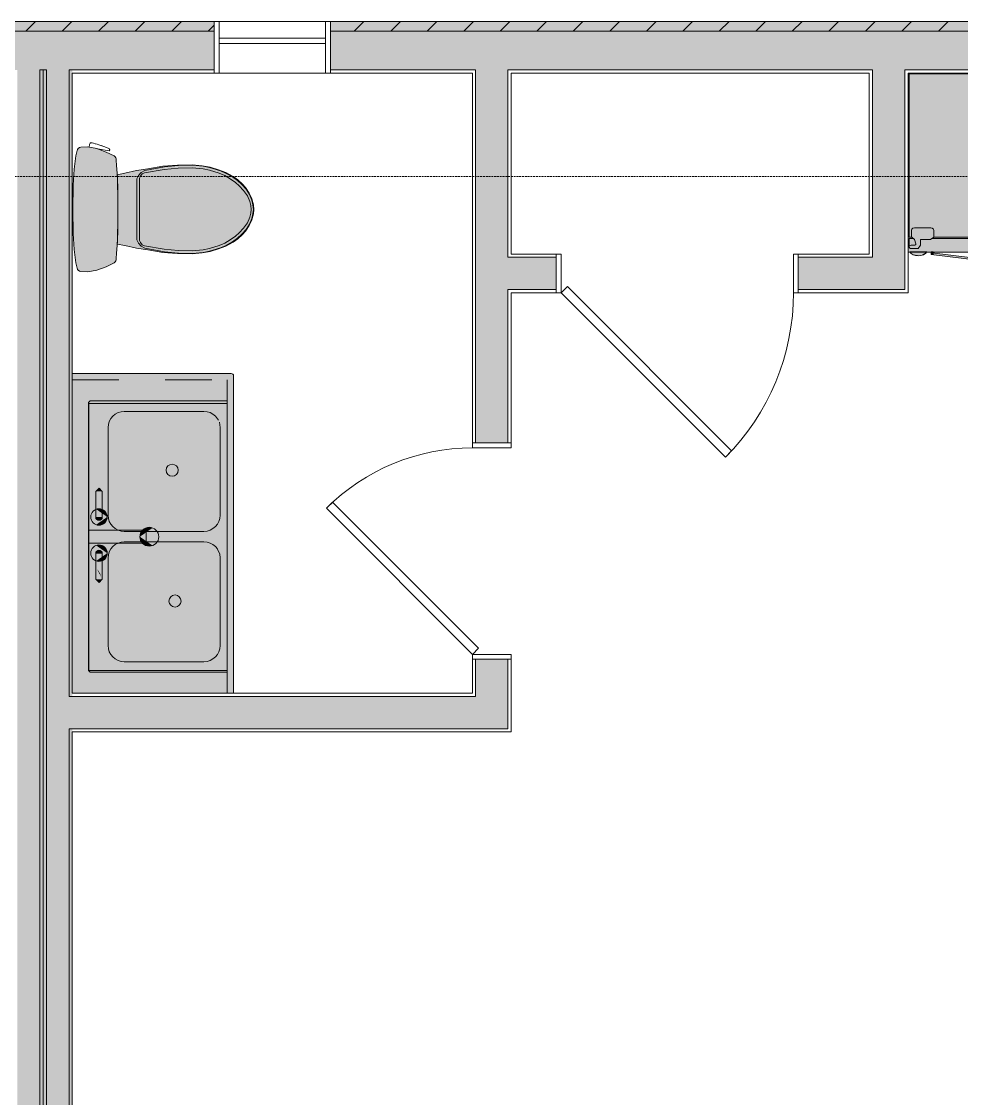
# Model space of a CAD drawing. Header units: inches. Extents: x 99 to 12024, y -5408 to 2559.
# Drawn here: x 9059.3 to 9204.9, y -4565.7 to -4399 of the extents above; entities that cross this region are included whole.
import ezdxf

# ---------------------------------------------------------------- set-up
doc = ezdxf.new("R2010")
doc.units = ezdxf.units.IN
doc.header["$LTSCALE"] = 96
doc.header["$MEASUREMENT"] = 0
doc.linetypes.add('Dash', pattern=[0.225, 0.15, -0.075])
doc.linetypes.add('Dot', pattern=[0.15, 0.075, -0.075])
for name, color, linetype, lineweight, true_color in [('Cabinets_  Base', 7, 'Dot', 5, 0xd4b6b5), ('Cabinets_ Countertops', 7, 'Continuous', 5, 0x804040), ('CAD_  Default', 7, 'Continuous', 18, 0x000000), ('Hatch', 7, 'Continuous', 0, 0x919191)]:
    doc.layers.add(name, color=color, linetype=linetype, lineweight=lineweight, true_color=true_color)
for name, color, linetype, lineweight in [('Doors', 5, 'Continuous', 5), ('Fixtures_ Interior', 231, 'Continuous', 0), ('Walls_  Normal', 6, 'Continuous', 13), ('Windows', 5, 'Continuous', 5)]:
    doc.layers.add(name, color=color, linetype=linetype, lineweight=lineweight)

# ---------------------------------------------------------------- blocks, each defined once
blk = doc.blocks.new('Double Sink Wide')
at = {"layer": 'Fixtures_ Interior', "color": 17, "lineweight": 0, "true_color": 0x804040, "transparency": 33554687}
for points in [[(-21, 21.2), (-20.75, 21.45), (20.75, 21.45), (21, 21.2), (21, 0.06), (20.94, 0), (-20.94, 0), (-21, 0.06)], [(1.04, 21.49), (1.04, 12.55), (-1.02, 12.55), (-1.02, 21.49)]]:
    blk.add_lwpolyline(points, close=True, dxfattribs=at)
for points in [[(-7, 19.34), (-7.5, 19.84), (-7, 20.36), (-3.02, 20.36, -0.983051), (-3.02, 19.34)], [(2.62, 19.34, -0.983051), (2.62, 20.36), (6.61, 20.36), (7.1, 19.84), (6.61, 19.34)]]:
    blk.add_lwpolyline(points, format="xyb", close=True, dxfattribs=at)
for points in [[(-17.7, 1.16), (-16.88, 1.08), (-3.31, 1.08), (-2.82, 1.13), (-2.35, 1.27), (-1.92, 1.5), (-1.54, 1.81), (-1.23, 2.19), (-1, 2.62), (-0.86, 3.09), (-0.81, 3.58), (-0.81, 15.95), (-0.86, 16.43), (-1, 16.9), (-1.23, 17.34), (-1.54, 17.71), (-1.92, 18.02), (-2.35, 18.26), (-2.82, 18.4), (-3.31, 18.45), (-16.88, 18.45), (-17.36, 18.4), (-17.83, 18.26), (-18.27, 18.02), (-18.64, 17.71), (-18.95, 17.34), (-19.19, 16.9), (-19.33, 16.43), (-19.38, 15.95), (-19.38, 3.58), (-19.33, 3.09), (-19.19, 2.62), (-18.95, 2.19), (-18.64, 1.81), (-18.03, 1.31)], [(1.93, 1.49), (2.72, 1.14), (3.31, 1.08), (16.88, 1.08), (17.36, 1.13), (17.83, 1.27), (18.27, 1.5), (18.64, 1.81), (18.95, 2.19), (19.19, 2.62), (19.33, 3.09), (19.38, 3.58), (19.38, 15.95), (19.33, 16.43), (19.19, 16.9), (18.95, 17.34), (18.64, 17.71), (18.27, 18.02), (17.83, 18.26), (17.36, 18.4), (16.88, 18.45), (3.31, 18.45), (2.82, 18.4), (2.35, 18.26), (1.92, 18.02), (1.54, 17.71), (1.23, 17.34), (1, 16.9), (0.86, 16.43), (0.81, 15.95), (0.81, 3.58), (0.86, 3.09), (1, 2.62), (1.23, 2.19), (1.54, 1.81), (1.92, 1.5)]]:
    blk.add_lwpolyline(points, dxfattribs=at)
for centre, radius in [((-3.04, 19.85), 1.28), ((2.57, 19.85), 1.28), ((0.02, 12.05), 1.46), ((-10.27, 8.51), 0.938), ((9.98, 8.07), 0.938)]:
    blk.add_circle(centre, radius, dxfattribs=at)
at = {"layer": 'Fixtures_ Interior', "color": 7, "lineweight": 0, "true_color": 0xffffff, "transparency": 33554687}
for points in [[(-20.75, 21.45), (-20.94, 0), (-20.75, 21.45), (-21, 21.2)], [(-21, 21.2), (-20.94, 0), (-21, 21.2), (-21, 0.06)], [(20.94, 0), (-20.94, 0), (20.94, 0), (20.75, 21.45)], [(20.75, 21.45), (-20.94, 0), (20.75, 21.45), (-20.75, 21.45)], [(-7.5, 19.84), (-7, 20.36), (-7.5, 19.84), (-7, 19.34)], [(-7, 19.34), (-7, 20.36), (-7, 19.34), (-3.02, 19.34)], [(-3.02, 19.34), (-7, 20.36), (-3.02, 19.34), (-3.02, 20.36)], [(-3.04, 18.57), (-4.25, 20.29), (-4.32, 19.85), (-4.3, 20.07)], [(-3.04, 18.57), (-4.02, 20.67), (-4.25, 20.29), (-4.15, 20.49)], [(-3.04, 18.57), (-3.68, 20.96), (-4.02, 20.67), (-3.87, 20.83)], [(-3.04, 18.57), (-3.27, 21.11), (-3.68, 20.96), (-3.48, 21.05)], [(-3.04, 18.57), (-2.82, 21.11), (-3.27, 21.11), (-3.04, 21.13)], [(-3.04, 18.57), (-2.4, 20.96), (-2.82, 21.11), (-2.61, 21.05)], [(-3.04, 18.57), (-2.06, 20.67), (-2.4, 20.96), (-2.22, 20.83)], [(-3.04, 18.57), (-1.84, 20.29), (-2.06, 20.67), (-1.93, 20.49)], [(-3.04, 18.57), (-1.76, 19.85), (-1.84, 20.29), (-1.78, 20.07)], [(-2.96, 20.36), (-2.51, 19.85), (-2.96, 20.36), (-3.02, 20.36)], [(-2.51, 19.85), (-2.71, 19.44), (-2.51, 19.85), (-3.02, 20.36)], [(-2.71, 19.44), (-2.96, 19.34), (-2.71, 19.44), (-3.02, 20.36)], [(-3.02, 19.34), (-3.02, 20.36), (-3.02, 19.34), (-2.96, 19.34)], [(-2.89, 20.35), (-2.83, 20.33), (-2.89, 20.35), (-2.96, 20.36)], [(-2.96, 20.36), (-2.83, 20.33), (-2.96, 20.36), (-2.71, 20.26)], [(-2.71, 20.26), (-2.58, 20.11), (-2.71, 20.26), (-2.96, 20.36)], [(-2.96, 20.36), (-2.58, 20.11), (-2.96, 20.36), (-2.51, 19.85)], [(-2.83, 20.33), (-2.77, 20.3), (-2.83, 20.33), (-2.71, 20.26)], [(-2.66, 20.21), (-2.58, 20.11), (-2.66, 20.21), (-2.71, 20.26)], [(-2.62, 20.16), (-2.58, 20.11), (-2.62, 20.16), (-2.66, 20.21)], [(-2.55, 20.05), (-2.53, 19.98), (-2.55, 20.05), (-2.58, 20.11)], [(-2.58, 20.11), (-2.53, 19.98), (-2.58, 20.11), (-2.51, 19.85)], [(-1.02, 21.49), (1.04, 21.49), (-1.02, 21.49), (1.04, 12.55)], [(1.04, 12.55), (-1.02, 12.55), (1.04, 12.55), (-1.02, 21.49)], [(2.57, 18.57), (1.37, 20.29), (1.3, 19.85), (1.32, 20.07)], [(2.57, 18.57), (1.6, 20.67), (1.37, 20.29), (1.47, 20.49)], [(2.57, 18.57), (1.93, 20.96), (1.6, 20.67), (1.75, 20.83)], [(2.57, 18.57), (2.35, 21.11), (1.93, 20.96), (2.14, 21.05)], [(2.12, 19.92), (2.62, 20.36), (2.12, 19.92), (2.11, 19.85)], [(2.11, 19.85), (2.62, 20.36), (2.11, 19.85), (2.12, 19.78)], [(2.12, 19.78), (2.62, 20.36), (2.12, 19.78), (2.13, 19.72)], [(2.12, 19.92), (2.13, 19.98), (2.12, 19.92), (2.62, 20.36)], [(2.15, 19.66), (2.13, 19.72), (2.15, 19.66), (2.62, 20.36)], [(2.13, 19.98), (2.15, 20.05), (2.13, 19.98), (2.62, 20.36)], [(2.18, 19.6), (2.15, 19.66), (2.18, 19.6), (2.62, 20.36)], [(2.15, 20.05), (2.18, 20.11), (2.15, 20.05), (2.62, 20.36)], [(2.22, 19.54), (2.18, 19.6), (2.22, 19.54), (2.62, 20.36)], [(2.22, 20.16), (2.62, 20.36), (2.22, 20.16), (2.18, 20.11)], [(2.22, 19.54), (2.62, 20.36), (2.22, 19.54), (2.26, 19.49)], [(2.26, 20.21), (2.62, 20.36), (2.26, 20.21), (2.22, 20.16)], [(2.26, 19.49), (2.62, 20.36), (2.26, 19.49), (2.31, 19.44)], [(2.31, 20.26), (2.62, 20.36), (2.31, 20.26), (2.26, 20.21)], [(2.31, 19.44), (2.62, 20.36), (2.31, 19.44), (2.37, 19.41)], [(2.37, 20.3), (2.62, 20.36), (2.37, 20.3), (2.31, 20.26)], [(2.57, 18.57), (2.8, 21.11), (2.35, 21.11), (2.57, 21.13)], [(2.37, 19.41), (2.62, 20.36), (2.37, 19.41), (2.43, 19.38)], [(2.43, 20.33), (2.62, 20.36), (2.43, 20.33), (2.37, 20.3)], [(2.43, 19.38), (2.62, 20.36), (2.43, 19.38), (2.56, 19.34)], [(2.49, 20.35), (2.62, 20.36), (2.49, 20.35), (2.43, 20.33)], [(2.56, 20.36), (2.62, 20.36), (2.56, 20.36), (2.49, 20.35)], [(2.56, 19.34), (2.62, 20.36), (2.56, 19.34), (2.62, 19.34)], [(2.57, 18.57), (3.21, 20.96), (2.8, 21.11), (3.01, 21.05)], [(2.57, 18.57), (3.55, 20.67), (3.21, 20.96), (3.39, 20.83)], [(2.57, 18.57), (3.77, 20.29), (3.55, 20.67), (3.68, 20.49)], [(2.57, 18.57), (3.85, 19.85), (3.77, 20.29), (3.83, 20.07)], [(2.62, 19.34), (2.62, 20.36), (2.62, 19.34), (6.61, 20.36)], [(6.61, 19.34), (2.62, 19.34), (6.61, 19.34), (6.61, 20.36)], [(6.28, 19.5), (5.81, 19.64), (6.28, 19.5), (5, 20.18)], [(5.38, 19.87), (5, 20.18), (5.38, 19.87), (5.81, 19.64)], [(6.61, 20.36), (7.1, 19.84), (6.61, 20.36), (6.61, 19.34)], [(20.75, 21.45), (21, 21.2), (20.75, 21.45), (20.94, 0)], [(21, 21.2), (21, 0.06), (21, 21.2), (20.94, 0)], [(-3.04, 18.57), (-4.32, 19.85), (-4.25, 19.41), (-4.3, 19.63)], [(-3.04, 18.57), (-4.25, 19.41), (-4.02, 19.03), (-4.15, 19.21)], [(-3.04, 18.57), (-4.02, 19.03), (-3.68, 18.74), (-3.87, 18.87)], [(-3.04, 18.57), (-3.68, 18.74), (-3.27, 18.59), (-3.48, 18.65)], [(-3.04, 18.57), (-1.84, 19.41), (-1.76, 19.85), (-1.78, 19.63)], [(-3.04, 18.57), (-2.06, 19.03), (-1.84, 19.41), (-1.93, 19.21)], [(-3.04, 18.57), (-2.4, 18.74), (-2.06, 19.03), (-2.22, 18.87)], [(-3.04, 18.57), (-2.82, 18.59), (-2.4, 18.74), (-2.61, 18.65)], [(-2.83, 19.38), (-2.96, 19.34), (-2.83, 19.38), (-2.71, 19.44)], [(-2.83, 19.38), (-2.89, 19.36), (-2.83, 19.38), (-2.96, 19.34)], [(-2.71, 19.44), (-2.77, 19.41), (-2.71, 19.44), (-2.83, 19.38)], [(-2.58, 19.6), (-2.71, 19.44), (-2.58, 19.6), (-2.51, 19.85)], [(-2.58, 19.6), (-2.66, 19.49), (-2.58, 19.6), (-2.71, 19.44)], [(-2.62, 19.54), (-2.66, 19.49), (-2.62, 19.54), (-2.58, 19.6)], [(-2.51, 19.85), (-2.53, 19.72), (-2.51, 19.85), (-2.58, 19.6)], [(-2.55, 19.66), (-2.58, 19.6), (-2.55, 19.66), (-2.53, 19.72)], [(-2.52, 19.92), (-2.51, 19.85), (-2.52, 19.92), (-2.53, 19.98)], [(-2.52, 19.78), (-2.53, 19.72), (-2.52, 19.78), (-2.51, 19.85)], [(2.57, 18.57), (1.3, 19.85), (1.37, 19.41), (1.32, 19.63)], [(2.57, 18.57), (1.37, 19.41), (1.6, 19.03), (1.47, 19.21)], [(2.57, 18.57), (1.6, 19.03), (1.93, 18.75), (1.75, 18.87)], [(2.57, 18.57), (1.93, 18.75), (2.35, 18.59), (2.14, 18.65)], [(2.56, 19.34), (2.49, 19.36), (2.56, 19.34), (2.43, 19.38)], [(2.57, 18.57), (3.77, 19.41), (3.85, 19.85), (3.83, 19.63)], [(2.57, 18.57), (3.55, 19.03), (3.77, 19.41), (3.68, 19.21)], [(2.57, 18.57), (3.21, 18.75), (3.55, 19.03), (3.39, 18.87)], [(2.57, 18.57), (2.8, 18.59), (3.21, 18.75), (3.01, 18.65)], [(0.02, 13.51), (-1.35, 12.55), (-1.43, 12.05), (-1.41, 12.3)], [(0.02, 13.51), (-1.43, 12.05), (-1.35, 11.55), (-1.41, 11.8)], [(0.02, 13.51), (-1.09, 12.99), (-1.35, 12.55), (-1.24, 12.78)], [(0.02, 13.51), (-1.35, 11.55), (-1.09, 11.11), (-1.24, 11.32)], [(0.02, 13.51), (-0.71, 13.31), (-1.09, 12.99), (-0.91, 13.17)], [(0.02, 13.51), (-1.09, 11.11), (-0.71, 10.79), (-0.91, 10.93)], [(0.02, 13.51), (-0.23, 13.48), (-0.71, 13.31), (-0.48, 13.42)], [(0.02, 13.51), (-0.71, 10.79), (-0.23, 10.61), (-0.48, 10.68)], [(0.02, 13.51), (-0.23, 10.61), (0.28, 10.61), (0.02, 10.59)], [(0.02, 13.51), (0.28, 10.61), (0.75, 10.79), (0.52, 10.68)], [(0.02, 13.51), (0.75, 10.79), (1.14, 11.11), (0.96, 10.93)], [(0.02, 13.51), (1.14, 11.11), (1.39, 11.55), (1.29, 11.32)], [(0.02, 13.51), (1.39, 11.55), (1.48, 12.05), (1.46, 11.8)], [(0.02, 13.51), (1.48, 12.05), (1.39, 12.55), (1.46, 12.3)], [(0.02, 13.51), (1.39, 12.55), (1.14, 12.99), (1.29, 12.78)], [(0.02, 13.51), (1.14, 12.99), (0.75, 13.31), (0.96, 13.17)], [(0.02, 13.51), (0.75, 13.31), (0.28, 13.48), (0.52, 13.42)]]:
    blk.add_solid(points, dxfattribs=at)
blk = doc.blocks.new('ADA Toilet')
at = {"layer": 'Fixtures_ Interior', "true_color": 0xffffff, "transparency": 33554687}
h = blk.add_hatch(color=7, dxfattribs=at)
h.dxf.hatch_style = 1
h.paths.add_polyline_path([(-2.364, 6.81), (-2.347, 6.857), (-2.315, 6.906), (-2.278, 6.936), (-2.274, 6.939), (-2.264, 6.943), (-2.234, 6.954), (-2.017, 7.008), (-1.498, 7.074), (-0.873, 7.106), (0.082, 7.124), (1.036, 7.106), (1.661, 7.074), (2.18, 7.008), (2.397, 6.954), (2.427, 6.943), (2.437, 6.939), (2.441, 6.936), (2.478, 6.906), (2.51, 6.857), (2.527, 6.81), (2.54, 6.532), (2.475, 6.177), (2.335, 5.806), (2.182, 5.498), (2.151, 5.463), (2.106, 5.432), (2.062, 5.416), (2.058, 5.415), (2.047, 5.414), (2.016, 5.411), (1.804, 5.4), (1.35, 5.367), (0.854, 5.347), (0.082, 5.351), (-0.691, 5.347), (-1.187, 5.367), (-1.641, 5.4), (-1.853, 5.411), (-1.884, 5.414), (-1.895, 5.415), (-1.899, 5.416), (-1.943, 5.432), (-1.988, 5.463), (-2.019, 5.498), (-2.172, 5.806), (-2.312, 6.177), (-2.377, 6.532)])
h = blk.add_hatch(color=7, dxfattribs=at)
h.dxf.hatch_style = 1
edge = h.paths.add_edge_path()
edge.add_line((-1.281, 5.374), (-1.344, 5.076))
edge.add_line((-1.344, 5.076), (-1.444, 4.622))
edge.add_line((-1.444, 4.622), (-1.516, 4.167))
edge.add_line((-1.516, 4.167), (-1.611, 3.588))
edge.add_line((-1.611, 3.588), (-1.66, 3.009))
edge.add_line((-1.66, 3.009), (-1.673, 2.43))
edge.add_line((-1.673, 2.43), (-1.634, 2.036))
edge.add_line((-1.634, 2.036), (-1.575, 1.726))
edge.add_line((-1.575, 1.726), (-1.476, 1.386))
edge.add_line((-1.476, 1.386), (-1.364, 1.099))
edge.add_line((-1.364, 1.099), (-1.208, 0.821))
edge.add_line((-1.208, 0.821), (-1.074, 0.635))
edge.add_line((-1.074, 0.635), (-0.905, 0.447))
edge.add_line((-0.905, 0.447), (-0.774, 0.335))
edge.add_line((-0.774, 0.335), (-0.559, 0.185))
edge.add_line((-0.559, 0.185), (-0.332, 0.077))
edge.add_line((-0.332, 0.077), (-0.096, 0.02))
edge.add_line((-0.096, 0.02), (0.082, 0))
edge.add_line((0.082, 0), (0.26, 0.02))
edge.add_line((0.26, 0.02), (0.495, 0.077))
edge.add_line((0.495, 0.077), (0.722, 0.185))
edge.add_line((0.722, 0.185), (0.937, 0.335))
edge.add_line((0.937, 0.335), (1.068, 0.447))
edge.add_line((1.068, 0.447), (1.237, 0.635))
edge.add_line((1.237, 0.635), (1.371, 0.821))
edge.add_line((1.371, 0.821), (1.527, 1.099))
edge.add_line((1.527, 1.099), (1.639, 1.386))
edge.add_line((1.639, 1.386), (1.738, 1.726))
edge.add_line((1.738, 1.726), (1.797, 2.036))
edge.add_line((1.797, 2.036), (1.836, 2.43))
edge.add_line((1.836, 2.43), (1.823, 3.009))
edge.add_line((1.823, 3.009), (1.774, 3.588))
edge.add_line((1.774, 3.588), (1.679, 4.167))
edge.add_line((1.679, 4.167), (1.608, 4.622))
edge.add_line((1.608, 4.622), (1.507, 5.076))
edge.add_line((1.507, 5.076), (1.444, 5.374))
edge.add_arc((0.082, 45.43), 40.08, 268.0517, 271.9483, ccw=False)
at = {"layer": 'Fixtures_ Interior', "color": 17, "true_color": 0x804040, "transparency": 33554687}
blk.add_line((-2.217, 5.695), (-2.304, 6.157), dxfattribs=at)
for points in [[(-2.364, 6.81), (-2.347, 6.857), (-2.315, 6.906), (-2.278, 6.936), (-2.274, 6.939), (-2.264, 6.943), (-2.234, 6.954), (-2.017, 7.008), (-1.498, 7.074), (-0.873, 7.106), (0.082, 7.124), (1.036, 7.106), (1.661, 7.074), (2.18, 7.008), (2.397, 6.954), (2.427, 6.943), (2.437, 6.939), (2.441, 6.936), (2.478, 6.906), (2.51, 6.857), (2.527, 6.81), (2.54, 6.532), (2.475, 6.177), (2.335, 5.806), (2.182, 5.498), (2.151, 5.463), (2.106, 5.432), (2.062, 5.416), (2.058, 5.415), (2.047, 5.414), (2.016, 5.411), (1.804, 5.4), (1.35, 5.367), (0.854, 5.347), (0.082, 5.351), (-0.691, 5.347), (-1.187, 5.367), (-1.641, 5.4), (-1.853, 5.411), (-1.884, 5.414), (-1.895, 5.415), (-1.899, 5.416), (-1.943, 5.432), (-1.988, 5.463), (-2.019, 5.498), (-2.172, 5.806), (-2.312, 6.177), (-2.377, 6.532)], [(-0.706, 0.309), (-0.891, 0.471), (-1.048, 0.646), (-1.193, 0.846), (-1.333, 1.091), (-1.43, 1.317), (-1.561, 1.75), (-1.61, 1.992), (-1.656, 2.419), (-1.642, 2.969), (-1.589, 3.52), (-1.45, 4.296), (-1.367, 4.438), (-1.251, 4.543), (-1.113, 4.602), (1.276, 4.602), (1.414, 4.543), (1.53, 4.438), (1.613, 4.296), (1.752, 3.52), (1.805, 2.969), (1.819, 2.419), (1.773, 1.992), (1.724, 1.75), (1.593, 1.317), (1.496, 1.091), (1.356, 0.846), (1.211, 0.646), (1.054, 0.471), (0.869, 0.309), (0.669, 0.17), (0.445, 0.077), (0.263, 0.036), (0.082, 0.018), (-0.1, 0.036), (-0.282, 0.077), (-0.506, 0.17)]]:
    blk.add_lwpolyline(points, close=True, dxfattribs=at)
for points in [[(0.901, 7.109), (0.858, 7.137), (0.838, 7.137), (0.082, 7.148), (-0.675, 7.137), (-0.695, 7.137), (-0.738, 7.109)], [(-2.368, 6.484), (-2.467, 6.466), (-2.514, 6.442), (-2.53, 6.426), (-2.54, 6.384), (-2.538, 6.375), (-2.52, 6.308), (-2.5, 6.24), (-2.477, 6.169), (-2.497, 6.23)], [(-2.537, 6.373), (-2.535, 6.365), (-2.533, 6.357)], [(-2.41, 5.977), (-2.452, 6.097), (-2.477, 6.169)], [(-2.293, 5.693), (-2.267, 5.685), (-2.217, 5.695), (-2.214, 5.682), (-2.264, 5.672), (-2.292, 5.684), (-2.316, 5.705), (-2.355, 5.803), (-2.423, 6.013)]]:
    blk.add_lwpolyline(points, dxfattribs=at)
blk.add_lwpolyline([(-1.281, 5.374), (-1.344, 5.076), (-1.444, 4.622), (-1.516, 4.167), (-1.611, 3.588), (-1.66, 3.009), (-1.673, 2.43), (-1.634, 2.036), (-1.575, 1.726), (-1.476, 1.386), (-1.364, 1.099), (-1.208, 0.821), (-1.074, 0.635), (-0.905, 0.447), (-0.774, 0.335), (-0.559, 0.185), (-0.332, 0.077), (-0.096, 0.02), (0.082, 0), (0.26, 0.02), (0.495, 0.077), (0.722, 0.185), (0.937, 0.335), (1.068, 0.447), (1.237, 0.635), (1.371, 0.821), (1.527, 1.099), (1.639, 1.386), (1.738, 1.726), (1.797, 2.036), (1.836, 2.43), (1.823, 3.009), (1.774, 3.588), (1.679, 4.167), (1.608, 4.622), (1.507, 5.076), (1.444, 5.374, -0.017004)], format="xyb", close=True, dxfattribs=at)
at = {"layer": 'Fixtures_ Interior', "transparency": 33554687}
for points in [[(1.519, 4.304), (1.653, 3.526), (1.701, 2.974), (1.713, 2.422), (1.673, 1.993), (1.624, 1.752), (1.506, 1.372), (1.408, 1.146), (1.283, 0.927), (1.139, 0.728), (1.003, 0.577), (0.826, 0.404), (0.608, 0.257), (0.392, 0.153), (0.237, 0.117), (0.082, 0.101), (-0.074, 0.117), (-0.229, 0.153), (-0.445, 0.257), (-0.663, 0.404), (-0.84, 0.577), (-0.976, 0.728), (-1.12, 0.927), (-1.245, 1.146), (-1.343, 1.372), (-1.461, 1.752), (-1.509, 1.993), (-1.55, 2.422), (-1.538, 2.974), (-1.49, 3.526), (-1.356, 4.304)], [(1.519, 4.307), (1.474, 4.39), (1.389, 4.466), (1.308, 4.498), (0.082, 4.499), (-1.145, 4.498), (-1.226, 4.466), (-1.311, 4.39), (-1.356, 4.307)]]:
    blk.add_lwpolyline(points, dxfattribs=at)
blk = doc.blocks.new('Appliances_Refrigerators_Standard Size_Double Door')
at = {"layer": 'Fixtures_ Interior', "color": 17, "lineweight": 0, "true_color": 0x804040, "transparency": 33554687}
for p, q in [((-14.53, 5.13), (14.66, 5.13)), ((14.41, 5.38), (-14.28, 5.38)), ((-0.96, 1.64), (-1.27, 1.64)), ((1.45, 1.64), (1.14, 1.64)), ((-0.96, 0.94), (1.14, 0.94)), ((1.14, 0.63), (-0.96, 0.63))]:
    blk.add_line(p, q, dxfattribs=at)
for points in [[(17.56, 34.75), (17.56, 2.73), (-17.57, 2.73), (-17.57, 34.75)], [(16.11, 3.97), (16.11, 4.99), (14.8, 4.99), (14.37, 5.42), (14.37, 6.61), (14.42, 6.82), (14.57, 6.99), (14.78, 7.06), (16.89, 7.06), (17.07, 6.99), (17.2, 6.84), (17.25, 6.65), (17.26, 6.26), (17.26, 5.86), (17.25, 5.47), (16.89, 4.99), (16.7, 4.26), (16.68, 4.17), (16.7, 4.08), (16.75, 4), (16.82, 3.95), (17.3, 3.95), (17.42, 3.92), (17.51, 3.84), (17.57, 3.73), (17.56, 3.6), (17.42, 3.36), (16.38, 3.36)], [(-14.35, 2.78), (-14.35, 2.28), (-14.59, 2.28), (-14.59, 2.78)], [(-4.73, 0.62), (-14.58, 2.27), (-14.52, 2.57), (-4.68, 0.92)], [(-0.95, 2.74), (-0.95, 0), (-1.28, 0), (-1.28, 2.74)], [(1.47, 2.74), (1.47, 0.01), (1.12, 0.01), (1.12, 2.74)], [(14.68, 2.59), (14.73, 2.29), (4.89, 0.64), (4.84, 0.95)], [(14.77, 2.78), (14.77, 2.28), (14.52, 2.28), (14.52, 2.78)], [(5.12, 0.94), (5.12, 0.63), (-4.86, 0.63), (-4.86, 0.94)]]:
    blk.add_lwpolyline(points, close=True, dxfattribs=at)
for points in [[(-17.06, 5.38), (-17.43, 5.38), (-17.43, 34.62), (17.56, 34.62), (17.56, 5.38), (17.19, 5.38)], [(-16.55, 4.17), (-16.75, 4.99), (-17.12, 5.47), (-17.13, 5.86), (-17.13, 6.26), (-17.12, 6.65), (-17.07, 6.84), (-16.94, 6.99), (-16.75, 7.06), (-14.64, 7.06), (-14.44, 6.99), (-14.29, 6.82), (-14.23, 6.61), (-14.23, 5.42), (-14.66, 4.99), (-15.98, 4.99), (-15.98, 3.97), (-16.25, 3.36), (-17.29, 3.36), (-17.43, 3.6), (-17.43, 3.73), (-17.38, 3.84), (-17.29, 3.92), (-17.16, 3.95), (-16.69, 3.95), (-16.61, 4), (-16.56, 4.08), (-16.55, 4.17)], [(-17.43, 3.73), (-17.43, 5.13), (-16.86, 5.13)], [(16.99, 5.13), (17.56, 5.13), (17.56, 3.73)]]:
    blk.add_lwpolyline(points, dxfattribs=at)
for points in [[(-15.16, 2.78, -0.668179), (-17.34, 2.78)], [(17.46, 2.78, -0.668179), (15.27, 2.78)]]:
    blk.add_lwpolyline(points, format="xyb", close=True, dxfattribs=at)
at = {"layer": 'Fixtures_ Interior', "color": 7, "lineweight": 0, "true_color": 0xffffff, "transparency": 33554687}
for points in [[(-17.57, 34.75), (17.56, 34.75), (-17.57, 34.75), (17.56, 2.73)], [(-17.57, 34.75), (17.56, 2.73), (-17.57, 34.75), (-17.57, 2.73)], [(14.8, 4.99), (14.37, 6.61), (14.8, 4.99), (14.78, 7.06)], [(14.37, 6.61), (14.57, 6.99), (14.37, 6.61), (14.78, 7.06)], [(14.42, 6.82), (14.57, 6.99), (14.42, 6.82), (14.37, 6.61)], [(16.11, 4.99), (14.8, 4.99), (16.11, 4.99), (14.78, 7.06)], [(14.78, 7.06), (16.89, 7.06), (14.78, 7.06), (16.11, 4.99)], [(16.11, 4.99), (16.89, 7.06), (16.11, 4.99), (17.26, 6.26)], [(17.07, 6.99), (17.25, 6.65), (17.07, 6.99), (16.89, 7.06)], [(16.89, 7.06), (17.25, 6.65), (16.89, 7.06), (17.26, 6.26)], [(17.2, 6.84), (17.25, 6.65), (17.2, 6.84), (17.07, 6.99)], [(14.37, 5.42), (14.37, 6.61), (14.37, 5.42), (14.8, 4.99)], [(16.11, 4.99), (17.26, 6.26), (16.11, 4.99), (17.26, 5.86)], [(16.11, 4.99), (17.26, 5.86), (16.11, 4.99), (16.89, 4.99)], [(17.26, 5.86), (17.25, 5.47), (17.26, 5.86), (16.89, 4.99)], [(16.89, 4.99), (16.7, 4.26), (16.89, 4.99), (16.11, 4.99)], [(16.11, 4.99), (16.7, 4.26), (16.11, 4.99), (16.11, 3.97)], [(16.11, 3.97), (16.7, 4.26), (16.11, 3.97), (16.68, 4.17)], [(16.68, 4.17), (16.7, 4.08), (16.68, 4.17), (16.11, 3.97)], [(16.11, 3.97), (16.7, 4.08), (16.11, 3.97), (16.75, 4)], [(16.38, 3.36), (16.11, 3.97), (16.38, 3.36), (16.75, 4)], [(16.75, 4), (16.82, 3.95), (16.75, 4), (16.38, 3.36)], [(16.82, 3.95), (17.42, 3.36), (16.82, 3.95), (16.38, 3.36)], [(17.3, 3.95), (17.42, 3.36), (17.3, 3.95), (16.82, 3.95)], [(17.3, 3.95), (17.42, 3.92), (17.3, 3.95), (17.56, 3.6)], [(17.56, 3.6), (17.42, 3.36), (17.56, 3.6), (17.3, 3.95)], [(17.51, 3.84), (17.57, 3.73), (17.51, 3.84), (17.42, 3.92)], [(17.42, 3.92), (17.57, 3.73), (17.42, 3.92), (17.56, 3.6)], [(-17.19, 2.51), (-17.28, 2.64), (-17.19, 2.51), (-17.34, 2.78)], [(-15.16, 2.78), (-17.19, 2.51), (-15.16, 2.78), (-17.34, 2.78)], [(-15.16, 2.78), (-16.97, 2.29), (-15.16, 2.78), (-17.19, 2.51)], [(-16.97, 2.29), (-17.09, 2.39), (-16.97, 2.29), (-17.19, 2.51)], [(-15.16, 2.78), (-15.94, 2.09), (-15.16, 2.78), (-16.97, 2.29)], [(-15.94, 2.09), (-16.25, 2.05), (-15.94, 2.09), (-16.97, 2.29)], [(-16.56, 2.09), (-16.84, 2.21), (-16.56, 2.09), (-16.97, 2.29)], [(-16.4, 2.06), (-16.56, 2.09), (-16.4, 2.06), (-16.97, 2.29)], [(-16.4, 2.06), (-16.97, 2.29), (-16.4, 2.06), (-16.25, 2.05)], [(-16.7, 2.14), (-16.84, 2.21), (-16.7, 2.14), (-16.56, 2.09)], [(-16.1, 2.06), (-16.25, 2.05), (-16.1, 2.06), (-15.94, 2.09)], [(-15.53, 2.29), (-15.94, 2.09), (-15.53, 2.29), (-15.16, 2.78)], [(-15.66, 2.21), (-15.94, 2.09), (-15.66, 2.21), (-15.53, 2.29)], [(-15.8, 2.14), (-15.94, 2.09), (-15.8, 2.14), (-15.66, 2.21)], [(-15.16, 2.78), (-15.31, 2.51), (-15.16, 2.78), (-15.53, 2.29)], [(-15.31, 2.51), (-15.41, 2.39), (-15.31, 2.51), (-15.53, 2.29)], [(-15.16, 2.78), (-15.22, 2.64), (-15.16, 2.78), (-15.31, 2.51)], [(-14.59, 2.78), (-14.35, 2.78), (-14.59, 2.78), (-14.35, 2.28)], [(-14.59, 2.78), (-14.35, 2.28), (-14.59, 2.78), (-14.59, 2.28)], [(-4.68, 0.92), (-14.58, 2.27), (-4.68, 0.92), (-14.52, 2.57)], [(-4.68, 0.92), (-4.73, 0.62), (-4.68, 0.92), (-14.58, 2.27)], [(-1.28, 2.74), (-0.95, 2.74), (-1.28, 2.74), (-0.95, 0)], [(-1.28, 2.74), (-0.95, 0), (-1.28, 2.74), (-1.28, 0)], [(1.12, 2.74), (1.47, 2.74), (1.12, 2.74), (1.47, 0.01)], [(1.47, 0.01), (1.12, 0.01), (1.47, 0.01), (1.12, 2.74)], [(14.68, 2.59), (4.89, 0.64), (14.68, 2.59), (4.84, 0.95)], [(14.73, 2.29), (4.89, 0.64), (14.73, 2.29), (14.68, 2.59)], [(14.77, 2.28), (14.52, 2.28), (14.77, 2.28), (14.77, 2.78)], [(14.77, 2.78), (14.52, 2.28), (14.77, 2.78), (14.52, 2.78)], [(17.46, 2.78), (15.34, 2.64), (17.46, 2.78), (15.27, 2.78)], [(15.77, 2.21), (15.34, 2.64), (15.77, 2.21), (17.46, 2.78)], [(15.43, 2.51), (15.34, 2.64), (15.43, 2.51), (15.53, 2.39)], [(15.53, 2.39), (15.34, 2.64), (15.53, 2.39), (15.77, 2.21)], [(15.64, 2.29), (15.53, 2.39), (15.64, 2.29), (15.77, 2.21)], [(17.46, 2.78), (16.37, 2.05), (17.46, 2.78), (15.77, 2.21)], [(16.37, 2.05), (16.06, 2.09), (16.37, 2.05), (15.77, 2.21)], [(15.91, 2.14), (15.77, 2.21), (15.91, 2.14), (16.06, 2.09)], [(16.21, 2.06), (16.06, 2.09), (16.21, 2.06), (16.37, 2.05)], [(17.39, 2.64), (16.37, 2.05), (17.39, 2.64), (17.46, 2.78)], [(16.82, 2.14), (16.37, 2.05), (16.82, 2.14), (17.39, 2.64)], [(16.52, 2.06), (16.37, 2.05), (16.52, 2.06), (16.82, 2.14)], [(16.82, 2.14), (16.67, 2.09), (16.82, 2.14), (16.52, 2.06)], [(17.39, 2.64), (17.09, 2.29), (17.39, 2.64), (16.82, 2.14)], [(17.09, 2.29), (16.96, 2.21), (17.09, 2.29), (16.82, 2.14)], [(17.39, 2.64), (17.31, 2.51), (17.39, 2.64), (17.09, 2.29)], [(17.31, 2.51), (17.2, 2.39), (17.31, 2.51), (17.09, 2.29)], [(5.12, 0.63), (-4.86, 0.63), (5.12, 0.63), (5.12, 0.94)], [(5.12, 0.94), (-4.86, 0.63), (5.12, 0.94), (-4.86, 0.94)]]:
    blk.add_solid(points, dxfattribs=at)

msp = doc.modelspace()

# ---------------------------------------------------------------- linework, layer by layer
at = {"layer": 'Cabinets_  Base', "transparency": 33554687}
for p, q in [((9067.12, -4454.5), (9091.12, -4454.5)), ((9091.12, -4454.5), (9091.12, -4503)), ((9091.12, -4503), (9067.12, -4503))]:
    msp.add_line(p, q, dxfattribs=at)
msp.add_lwpolyline([(9067.12, -4503), (9067.12, -4454.5), (9091.12, -4454.5), (9091.12, -4503)], close=True, dxfattribs=at)
at = {"layer": 'Cabinets_  Base', "color": 252, "true_color": 0x949494, "transparency": 33554623}
for points in [[(9091.12, -4503), (9067.12, -4503), (9091.12, -4503), (9067.12, -4454.5)], [(9067.12, -4454.5), (9091.12, -4454.5), (9067.12, -4454.5), (9091.12, -4503)]]:
    msp.add_solid(points, dxfattribs=at)
at = {"layer": 'Cabinets_ Countertops', "transparency": 33554687}
msp.add_lwpolyline([(9067.12, -4453.5), (9091.76, -4453.5, -0.414214), (9092.12, -4453.85), (9092.12, -4503), (9067.12, -4503)], format="xyb", close=True, dxfattribs=at)
msp.add_lwpolyline([(9091.11, -4499.49), (9091.11, -4458.14), (9069.67, -4458.14), (9069.67, -4499.49)], close=True, dxfattribs=at)
at = {"layer": 'CAD_  Default', "transparency": 33554687}
msp.add_lwpolyline([(9067.12, -4453.5), (9091.76, -4453.5, -0.414214), (9092.12, -4453.85), (9092.12, -4503), (9067.12, -4503)], format="xyb", close=True, dxfattribs=at)
msp.add_lwpolyline([(9091.11, -4499.49), (9091.11, -4458.14), (9069.67, -4458.14), (9069.67, -4499.49)], close=True, dxfattribs=at)
at = {"layer": 'CAD_  Default', "color": 252, "true_color": 0x949494, "transparency": 33554623}
for points in [[(9067.12, -4453.5), (9069.67, -4458.14), (9067.12, -4453.5), (9067.12, -4503)], [(9091.76, -4453.5), (9069.67, -4458.14), (9091.76, -4453.5), (9067.12, -4453.5)], [(9091.11, -4458.14), (9069.67, -4458.14), (9091.11, -4458.14), (9091.76, -4453.5)], [(9091.76, -4453.5), (9092.12, -4453.85), (9091.76, -4453.5), (9091.11, -4458.14)], [(9092.12, -4453.85), (9092.12, -4503), (9092.12, -4453.85), (9091.11, -4458.14)], [(9091.81, -4453.5), (9091.9, -4453.53), (9091.81, -4453.5), (9091.76, -4453.5)], [(9091.9, -4453.53), (9092.07, -4453.68), (9091.9, -4453.53), (9091.76, -4453.5)], [(9091.76, -4453.5), (9092.07, -4453.68), (9091.76, -4453.5), (9092.09, -4453.72)], [(9092.09, -4453.72), (9092.12, -4453.85), (9092.09, -4453.72), (9091.76, -4453.5)], [(9091.85, -4453.51), (9091.9, -4453.53), (9091.85, -4453.51), (9091.81, -4453.5)], [(9091.9, -4453.53), (9091.94, -4453.55), (9091.9, -4453.53), (9092.01, -4453.6)], [(9092.01, -4453.6), (9092.07, -4453.68), (9092.01, -4453.6), (9091.9, -4453.53)], [(9091.94, -4453.55), (9091.98, -4453.57), (9091.94, -4453.55), (9092.01, -4453.6)], [(9092.01, -4453.6), (9092.04, -4453.64), (9092.01, -4453.6), (9092.07, -4453.68)], [(9092.09, -4453.72), (9092.1, -4453.76), (9092.09, -4453.72), (9092.11, -4453.81)], [(9092.11, -4453.81), (9092.12, -4453.85), (9092.11, -4453.81), (9092.09, -4453.72)], [(9067.12, -4503), (9069.67, -4458.14), (9067.12, -4503), (9069.67, -4499.49)], [(9092.12, -4503), (9091.11, -4499.49), (9092.12, -4503), (9091.11, -4458.14)], [(9092.12, -4503), (9067.12, -4503), (9092.12, -4503), (9069.67, -4499.49)], [(9069.67, -4499.49), (9091.11, -4499.49), (9069.67, -4499.49), (9092.12, -4503)]]:
    msp.add_solid(points, dxfattribs=at)
at = {"layer": 'Doors', "linetype": 'Dash', "ltscale": 0.02, "transparency": 33554687}
msp.add_line((7915.12, -4423), (9355.12, -4423), dxfattribs=at)
at = {"layer": 'Doors', "transparency": 33554687}
for p, q in [((9142.12, -4435), (9142.87, -4435)), ((9142.12, -4441), (9142.12, -4435)), ((9142.87, -4441), (9142.87, -4435)), ((9178.87, -4435), (9179.62, -4435)), ((9178.87, -4441), (9178.87, -4435)), ((9179.62, -4441), (9179.62, -4435)), ((9143.84, -4440.03), (9142.87, -4441)), ((9143.84, -4440.03), (9169.29, -4465.48)), ((9142.12, -4441), (9142.87, -4441)), ((9142.87, -4441), (9168.32, -4466.46)), ((9178.87, -4441), (9179.62, -4441)), ((9129.12, -4464.25), (9129.12, -4465)), ((9129.12, -4464.25), (9135.12, -4464.25)), ((9129.12, -4465), (9135.12, -4465)), ((9135.12, -4464.25), (9135.12, -4465)), ((9168.32, -4466.46), (9169.29, -4465.48)), ((9106.49, -4474.37), (9107.46, -4473.4)), ((9130.09, -4496.03), (9107.46, -4473.4)), ((9129.12, -4497), (9106.49, -4474.37)), ((9130.09, -4496.03), (9129.12, -4497)), ((9129.12, -4497), (9129.12, -4497.75)), ((9129.12, -4497), (9135.12, -4497)), ((9135.12, -4497), (9135.12, -4497.75)), ((9129.12, -4497.75), (9135.12, -4497.75))]:
    msp.add_line(p, q, dxfattribs=at)
for centre, radius, start, end in [((9142.87, -4441), 36, 315, 0), ((9129.12, -4497), 32, 90, 135)]:
    msp.add_arc(centre, radius, start, end, dxfattribs=at)
at = {"layer": 'Hatch', "color": 1, "transparency": 33554687}
for p, q in [((9059.9, -4400.5), (9061.4, -4399)), ((9065.56, -4400.5), (9067.06, -4399)), ((9071.21, -4400.5), (9072.71, -4399)), ((9076.87, -4400.5), (9078.37, -4399)), ((9082.53, -4400.5), (9084.03, -4399)), ((9088.18, -4400.5), (9089.12, -4399.57)), ((9110.81, -4400.5), (9112.31, -4399)), ((9116.47, -4400.5), (9117.97, -4399)), ((9122.12, -4400.5), (9123.62, -4399)), ((9127.78, -4400.5), (9129.28, -4399)), ((9133.44, -4400.5), (9134.94, -4399)), ((9139.1, -4400.5), (9140.6, -4399)), ((9144.75, -4400.5), (9146.25, -4399)), ((9150.41, -4400.5), (9151.91, -4399)), ((9156.07, -4400.5), (9157.57, -4399)), ((9161.72, -4400.5), (9163.22, -4399)), ((9167.38, -4400.5), (9168.88, -4399)), ((9173.04, -4400.5), (9174.54, -4399)), ((9178.69, -4400.5), (9180.19, -4399)), ((9184.35, -4400.5), (9185.85, -4399)), ((9190.01, -4400.5), (9191.51, -4399)), ((9195.66, -4400.5), (9197.16, -4399)), ((9201.32, -4400.5), (9202.82, -4399))]:
    msp.add_line(p, q, dxfattribs=at)
at = {"layer": 'Walls_  Normal', "transparency": 33554687}
for p, q in [((9021.12, -4399), (9089.12, -4399)), ((9021.12, -4400.5), (9089.12, -4400.5)), ((9089.12, -4399), (9089.12, -4407)), ((9089.12, -4400.5), (9089.12, -4406.5)), ((9107.12, -4399), (9271.12, -4399)), ((9107.12, -4399), (9107.12, -4407)), ((9107.12, -4400.5), (9271.12, -4400.5)), ((9107.12, -4400.5), (9107.12, -4406.5)), ((9062.12, -4775.5), (9062.12, -4406.5)), ((9062.62, -4406.5), (9062.12, -4406.5)), ((9062.12, -4406.5), (9063.12, -4406.5)), ((9062.62, -4775.5), (9062.62, -4406.5)), ((9063.12, -4406.5), (9062.62, -4406.5)), ((9063.12, -4775.5), (9063.12, -4406.5)), ((9066.62, -4503.5), (9066.62, -4406.5)), ((9066.62, -4406.5), (9089.12, -4406.5)), ((9067.12, -4503), (9067.12, -4407)), ((9067.12, -4407), (9089.12, -4407)), ((9107.12, -4406.5), (9129.62, -4406.5)), ((9107.12, -4407), (9129.12, -4407)), ((9129.12, -4464.25), (9129.12, -4407)), ((9129.62, -4464.25), (9129.62, -4406.5)), ((9134.62, -4435.5), (9134.62, -4406.5)), ((9134.62, -4406.5), (9191.12, -4406.5)), ((9135.12, -4435), (9135.12, -4407)), ((9135.12, -4407), (9190.62, -4407)), ((9190.62, -4407), (9190.62, -4435)), ((9191.12, -4406.5), (9191.12, -4435.5)), ((9196.12, -4406.5), (9196.12, -4440.5)), ((9196.12, -4406.5), (9271.12, -4406.5)), ((9196.62, -4407), (9196.62, -4441)), ((9196.62, -4407), (9271.12, -4407)), ((9142.12, -4435.5), (9134.62, -4435.5)), ((9142.12, -4435), (9135.12, -4435)), ((9142.12, -4441), (9142.12, -4435)), ((9142.12, -4440.5), (9142.12, -4435.5)), ((9179.62, -4441), (9179.62, -4435)), ((9190.62, -4435), (9179.62, -4435)), ((9179.62, -4440.5), (9179.62, -4435.5)), ((9191.12, -4435.5), (9179.62, -4435.5)), ((9134.62, -4464.25), (9134.62, -4440.5)), ((9142.12, -4440.5), (9134.62, -4440.5)), ((9191.12, -4440.5), (9179.62, -4440.5)), ((9191.12, -4440.5), (9196.12, -4440.5)), ((9135.12, -4464.25), (9135.12, -4441)), ((9142.12, -4441), (9135.12, -4441)), ((9196.62, -4441), (9179.62, -4441)), ((9129.12, -4464.25), (9135.12, -4464.25)), ((9129.62, -4464.25), (9134.62, -4464.25)), ((9129.12, -4503), (9129.12, -4497.75)), ((9129.12, -4497.75), (9135.12, -4497.75)), ((9129.62, -4503.5), (9129.62, -4497.75)), ((9129.62, -4497.75), (9134.62, -4497.75)), ((9134.62, -4508.5), (9134.62, -4497.75)), ((9135.12, -4509), (9135.12, -4497.75)), ((9066.62, -4503.5), (9129.62, -4503.5)), ((9067.12, -4503), (9129.12, -4503)), ((9066.62, -4508.5), (9129.62, -4508.5)), ((9066.62, -4775.5), (9066.62, -4508.5)), ((9129.62, -4508.5), (9134.62, -4508.5)), ((9067.12, -4509), (9135.12, -4509)), ((9067.12, -4775), (9067.12, -4509))]:
    msp.add_line(p, q, dxfattribs=at)
at = {"layer": 'Walls_  Normal', "color": 252, "true_color": 0x949494, "transparency": 33554687}
for points in [[(9021.12, -4399), (9089.12, -4399), (9021.12, -4400.5), (9089.12, -4400.5)], [(9021.12, -4400.5), (9089.12, -4400.5), (9021.12, -4406.5), (9089.12, -4406.5)], [(9107.12, -4399), (9271.12, -4399), (9107.12, -4400.5), (9271.12, -4400.5)], [(9107.12, -4400.5), (9271.12, -4400.5), (9107.12, -4406.5), (9271.12, -4406.5)], [(9058.62, -4775.5), (9058.62, -4406.5), (9062.12, -4775.5), (9062.12, -4406.5)], [(9062.12, -4775.5), (9062.12, -4406.5), (9062.62, -4775.5), (9062.62, -4406.5)], [(9062.62, -4775.5), (9062.62, -4406.5), (9063.12, -4775.5), (9063.12, -4406.5)], [(9063.12, -4775.5), (9063.12, -4406.5), (9066.62, -4775.5), (9066.62, -4406.5)], [(9129.62, -4464.25), (9129.62, -4406.5), (9134.62, -4464.25), (9134.62, -4406.5)], [(9196.12, -4406.5), (9196.12, -4440.5), (9191.12, -4406.5), (9191.12, -4440.5)], [(9142.12, -4440.5), (9134.62, -4440.5), (9142.12, -4435.5), (9134.62, -4435.5)], [(9191.12, -4440.5), (9179.62, -4440.5), (9191.12, -4435.5), (9179.62, -4435.5)], [(9129.62, -4508.5), (9129.62, -4497.75), (9134.62, -4508.5), (9134.62, -4497.75)], [(9066.62, -4503.5), (9129.62, -4503.5), (9066.62, -4508.5), (9129.62, -4508.5)]]:
    msp.add_solid(points, dxfattribs=at)
at = {"layer": 'Walls_  Normal', "color": 236, "true_color": 0x7a003d, "transparency": 33554687}
for points in [[(9066.62, -4503.5), (9066.62, -4406.5), (9067.12, -4503.5), (9067.12, -4406.5)], [(9066.62, -4775.5), (9066.62, -4508.5), (9067.12, -4775.5), (9067.12, -4508.5)]]:
    msp.add_solid(points, dxfattribs=at)
at = {"layer": 'Windows', "transparency": 33554687}
for p, q in [((9089.12, -4399), (9107.12, -4399)), ((9089.87, -4399), (9089.12, -4399)), ((9089.12, -4399), (9089.12, -4407)), ((9089.87, -4399), (9089.87, -4407)), ((9107.12, -4399), (9106.37, -4399)), ((9106.37, -4399), (9106.37, -4407)), ((9107.12, -4399), (9107.12, -4407)), ((9106.37, -4401.6), (9089.87, -4401.6)), ((9106.37, -4402.4), (9089.87, -4402.4)), ((9089.12, -4407), (9107.12, -4407)), ((9089.87, -4407), (9089.12, -4407)), ((9107.12, -4407), (9106.37, -4407))]:
    msp.add_line(p, q, dxfattribs=at)

# ---------------------------------------------------------------- block references
at = {"layer": 'Fixtures_ Interior', "transparency": 33554687, "xscale": 1.200000047683716, "yscale": 0.8647065162658691}
msp.add_blockref('Appliances_Refrigerators_Standard Size_Double Door', (9217.71, -4437.05), dxfattribs=at)
at = {"layer": 'Fixtures_ Interior', "transparency": 33554687, "xscale": -3.938678414096916, "yscale": 3.938678414096916, "zscale": 3.938678414096916, "rotation": 89.99999999999993}
msp.add_blockref('ADA Toilet', (9095.26, -4427.76), dxfattribs=at)
at = {"layer": 'Fixtures_ Interior', "transparency": 33554687, "xscale": -1, "rotation": 89.99999999999993}
msp.add_blockref('Double Sink Wide', (9091.11, -4478.75), dxfattribs=at)

doc.saveas('drawing.dxf')
